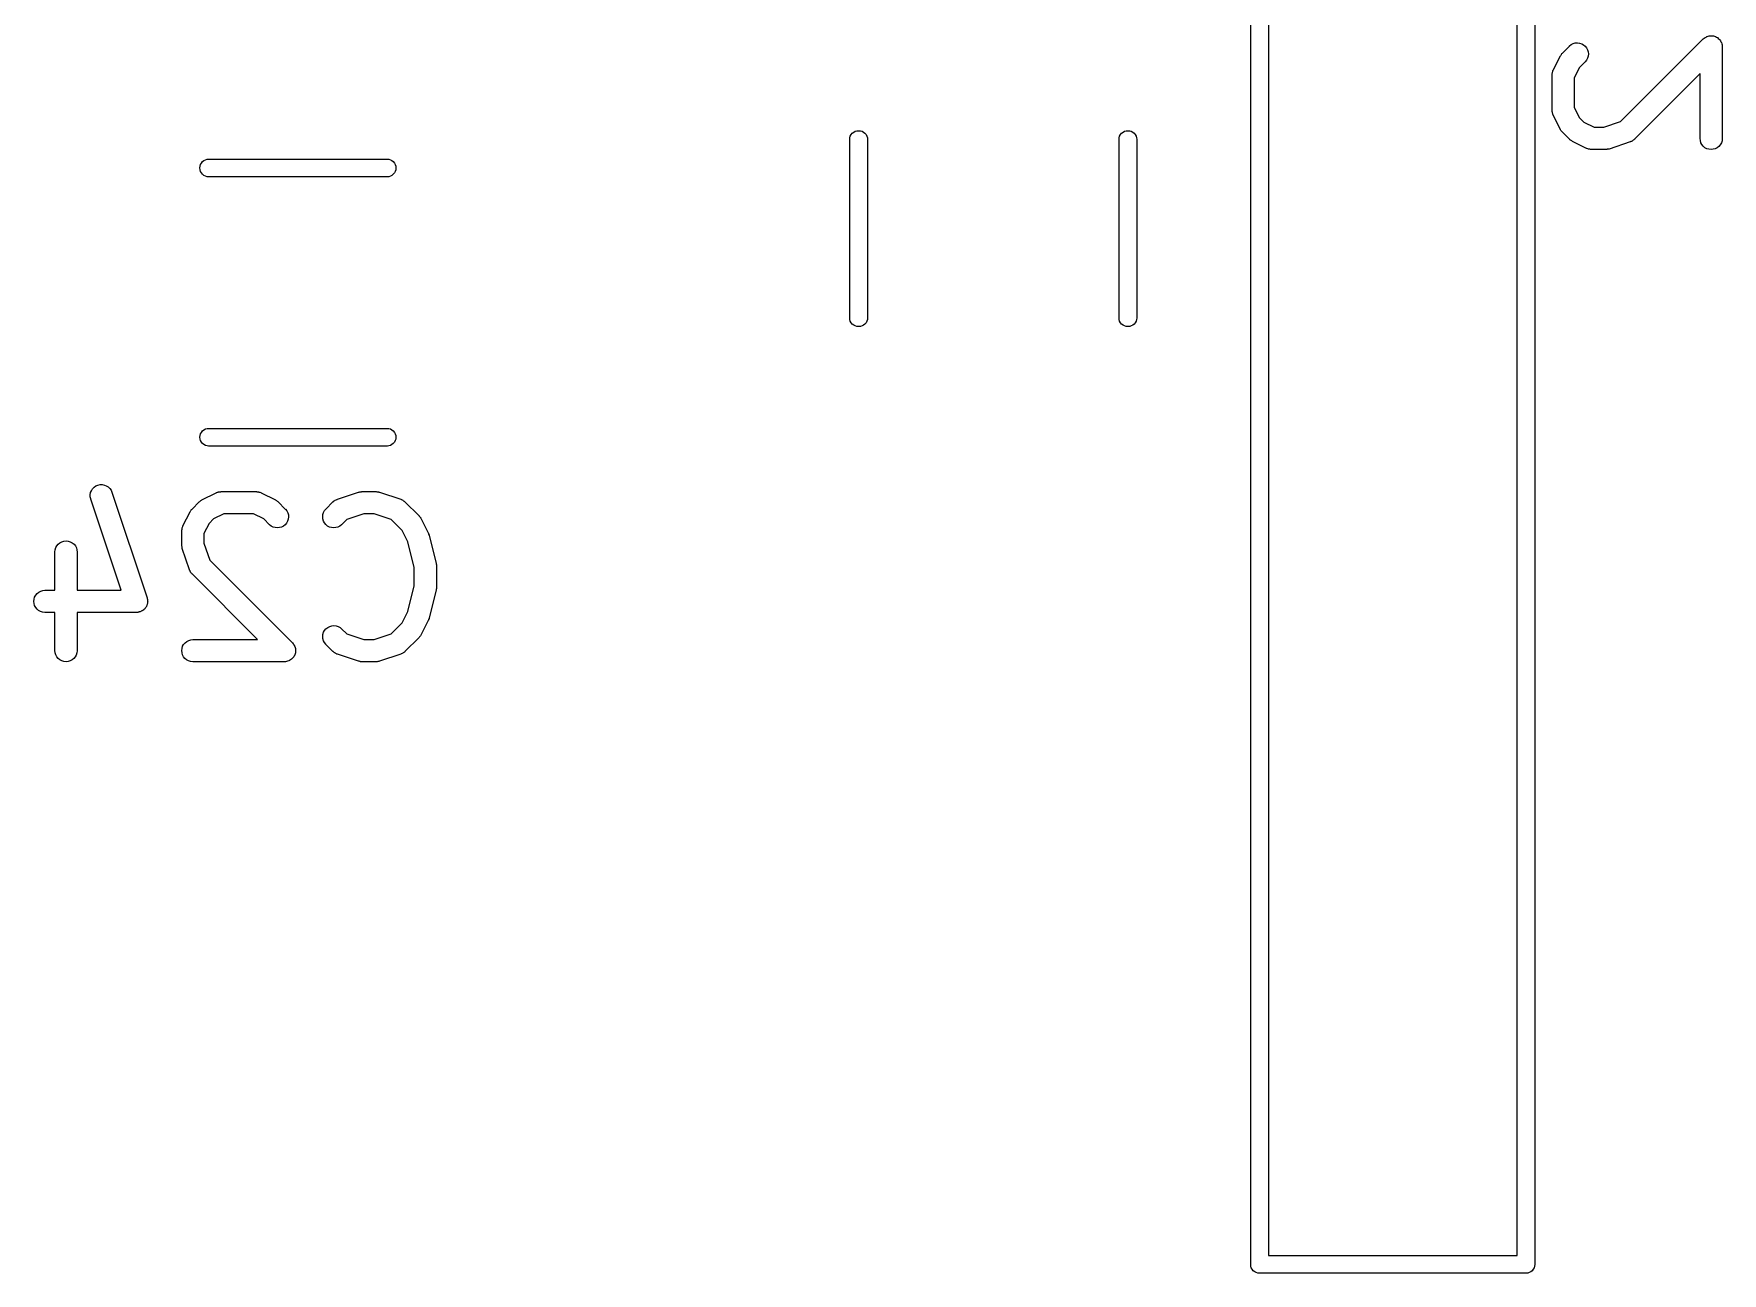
# Model space of a CAD drawing. Extents: x 60.5 to 144.3, y -114.9 to -60.3.
# Drawn here: x 108.81 to 120.23, y -109.46 to -101.08 of the extents above; entities that cross this region are included whole.
import ezdxf

# ---------------------------------------------------------------- set-up
doc = ezdxf.new("R2010")
doc.units = 0
doc.header["$MEASUREMENT"] = 0
doc.layers.add('BLACK', color=7, linetype='CONTINUOUS')

msp = doc.modelspace()

# ---------------------------------------------------------------- linework, layer by layer
at = {"layer": 'BLACK', "linetype": 'CONTINUOUS'}
for p, q in [((117.04, -109.397), (117.04, -94.2029)), ((117.16, -94.26), (117.16, -109.34)), ((118.84, -109.34), (118.84, -94.26)), ((118.96, -94.2029), (118.96, -109.397)), ((120.106, -101.113), (120.111, -101.109)), ((120.111, -101.109), (120.111, -101.109)), ((120.111, -101.109), (120.112, -101.109)), ((120.112, -101.109), (120.118, -101.105)), ((120.118, -101.105), (120.124, -101.102)), ((120.124, -101.102), (120.124, -101.102)), ((120.124, -101.102), (120.125, -101.102)), ((120.125, -101.102), (120.131, -101.1)), ((120.131, -101.1), (120.138, -101.098)), ((120.138, -101.098), (120.138, -101.098)), ((120.138, -101.098), (120.139, -101.098)), ((120.139, -101.098), (120.146, -101.097)), ((120.146, -101.097), (120.153, -101.096)), ((120.153, -101.096), (120.153, -101.096)), ((120.153, -101.096), (120.16, -101.097)), ((120.153, -101.096), (120.153, -101.096)), ((120.16, -101.097), (120.167, -101.098)), ((120.167, -101.098), (120.168, -101.098)), ((120.168, -101.098), (120.168, -101.098)), ((120.168, -101.098), (120.175, -101.1)), ((120.175, -101.1), (120.181, -101.102)), ((120.181, -101.102), (120.182, -101.102)), ((120.182, -101.102), (120.182, -101.102)), ((120.182, -101.102), (120.188, -101.106)), ((120.188, -101.106), (120.194, -101.109)), ((120.194, -101.109), (120.194, -101.109)), ((120.194, -101.109), (120.195, -101.109)), ((120.195, -101.109), (120.2, -101.114)), ((119.138, -101.225), (119.14, -101.223)), ((119.14, -101.223), (119.141, -101.22)), ((119.141, -101.22), (119.144, -101.217)), ((119.144, -101.217), (119.147, -101.214)), ((119.147, -101.214), (119.195, -101.166)), ((119.195, -101.165), (119.207, -101.156)), ((119.195, -101.166), (119.195, -101.165)), ((119.207, -101.156), (119.22, -101.149)), ((119.22, -101.149), (119.234, -101.145)), ((119.234, -101.145), (119.248, -101.144)), ((119.248, -101.144), (119.263, -101.146)), ((119.263, -101.146), (119.277, -101.15)), ((119.277, -101.15), (119.29, -101.157)), ((119.29, -101.157), (119.301, -101.166)), ((119.301, -101.166), (119.31, -101.178)), ((119.31, -101.178), (119.317, -101.191)), ((119.317, -101.191), (119.321, -101.205)), ((119.321, -101.205), (119.323, -101.219)), ((119.323, -101.219), (119.321, -101.234)), ((119.54, -101.677), (120.099, -101.118)), ((120.099, -101.118), (120.1, -101.118)), ((120.1, -101.118), (120.106, -101.113)), ((120.1, -101.118), (120.1, -101.118)), ((120.1, -101.118), (120.1, -101.118)), ((120.1, -101.118), (120.1, -101.118)), ((120.2, -101.114), (120.206, -101.119)), ((120.206, -101.119), (120.206, -101.119)), ((120.206, -101.119), (120.206, -101.119)), ((120.206, -101.119), (120.21, -101.124)), ((120.21, -101.124), (120.215, -101.13)), ((120.215, -101.13), (120.215, -101.13)), ((120.215, -101.13), (120.215, -101.13)), ((120.215, -101.13), (120.218, -101.137)), ((120.218, -101.137), (120.222, -101.143)), ((120.222, -101.143), (120.222, -101.143)), ((120.222, -101.143), (120.222, -101.143)), ((120.222, -101.143), (120.224, -101.15)), ((120.224, -101.15), (120.226, -101.157)), ((120.226, -101.157), (120.226, -101.157)), ((120.226, -101.157), (120.226, -101.157)), ((120.226, -101.157), (120.227, -101.164)), ((120.227, -101.164), (120.227, -101.171)), ((120.227, -101.171), (120.227, -101.79)), ((119.08, -101.342), (119.082, -101.337)), ((119.082, -101.337), (119.083, -101.332)), ((119.083, -101.332), (119.085, -101.33)), ((119.085, -101.328), (119.133, -101.233)), ((119.085, -101.33), (119.085, -101.328)), ((119.133, -101.232), (119.136, -101.229)), ((119.133, -101.233), (119.133, -101.232)), ((119.136, -101.229), (119.138, -101.225)), ((119.262, -101.311), (119.227, -101.38)), ((119.301, -101.272), (119.262, -101.311)), ((119.31, -101.261), (119.301, -101.272)), ((119.317, -101.248), (119.31, -101.261)), ((119.321, -101.234), (119.317, -101.248)), ((119.077, -101.361), (119.078, -101.359)), ((119.077, -101.362), (119.077, -101.361)), ((119.077, -101.6), (119.077, -101.362)), ((119.078, -101.351), (119.079, -101.346)), ((119.078, -101.356), (119.078, -101.351)), ((119.078, -101.359), (119.078, -101.356)), ((119.079, -101.346), (119.08, -101.344)), ((119.08, -101.344), (119.08, -101.342)), ((119.227, -101.38), (119.227, -101.582)), ((120.077, -101.352), (119.634, -101.796)), ((120.077, -101.79), (120.077, -101.352)), ((119.078, -101.602), (119.077, -101.6)), ((119.078, -101.604), (119.078, -101.602)), ((119.078, -101.609), (119.078, -101.604)), ((119.079, -101.615), (119.078, -101.609)), ((119.079, -101.617), (119.079, -101.615)), ((119.08, -101.619), (119.079, -101.617)), ((119.082, -101.624), (119.08, -101.619)), ((119.083, -101.629), (119.082, -101.624)), ((119.084, -101.631), (119.083, -101.629)), ((119.085, -101.633), (119.084, -101.631)), ((119.085, -101.634), (119.085, -101.633)), ((119.133, -101.729), (119.085, -101.634)), ((119.227, -101.582), (119.262, -101.651)), ((119.262, -101.651), (119.292, -101.681)), ((119.426, -101.715), (119.54, -101.677)), ((114.33, -101.795), (114.331, -101.786)), ((114.33, -103.005), (114.33, -101.795)), ((114.331, -101.786), (114.334, -101.775)), ((114.334, -101.775), (114.34, -101.764)), ((114.34, -101.764), (114.347, -101.755)), ((114.347, -101.755), (114.357, -101.748)), ((114.357, -101.748), (114.367, -101.742)), ((114.367, -101.742), (114.378, -101.739)), ((114.378, -101.739), (114.39, -101.738)), ((114.39, -101.738), (114.402, -101.739)), ((114.402, -101.739), (114.413, -101.742)), ((114.413, -101.742), (114.423, -101.748)), ((114.423, -101.748), (114.433, -101.755)), ((114.433, -101.755), (114.44, -101.764)), ((114.44, -101.764), (114.446, -101.775)), ((114.446, -101.775), (114.449, -101.786)), ((114.449, -101.786), (114.45, -101.795)), ((114.45, -101.795), (114.45, -103.005)), ((116.15, -101.795), (116.151, -101.786)), ((116.15, -103.005), (116.15, -101.795)), ((116.151, -101.786), (116.154, -101.775)), ((116.154, -101.775), (116.16, -101.764)), ((116.16, -101.764), (116.167, -101.755)), ((116.167, -101.755), (116.177, -101.748)), ((116.177, -101.748), (116.187, -101.742)), ((116.187, -101.742), (116.198, -101.739)), ((116.198, -101.739), (116.21, -101.738)), ((116.21, -101.738), (116.222, -101.739)), ((116.222, -101.739), (116.233, -101.742)), ((116.233, -101.742), (116.243, -101.748)), ((116.243, -101.748), (116.253, -101.755)), ((116.253, -101.755), (116.26, -101.764)), ((116.26, -101.764), (116.266, -101.775)), ((116.266, -101.775), (116.269, -101.786)), ((116.269, -101.786), (116.27, -101.795)), ((116.27, -101.795), (116.27, -103.005)), ((119.135, -101.732), (119.133, -101.729)), ((119.137, -101.736), (119.135, -101.732)), ((119.139, -101.739), (119.137, -101.736)), ((119.141, -101.741), (119.139, -101.739)), ((119.144, -101.744), (119.141, -101.741)), ((119.146, -101.748), (119.144, -101.744)), ((119.147, -101.748), (119.146, -101.748)), ((119.195, -101.796), (119.147, -101.748)), ((119.292, -101.681), (119.361, -101.715)), ((119.361, -101.715), (119.426, -101.715)), ((120.079, -101.805), (120.077, -101.79)), ((120.227, -101.792), (120.226, -101.806)), ((120.227, -101.79), (120.227, -101.792)), ((119.198, -101.799), (119.195, -101.796)), ((119.201, -101.801), (119.198, -101.799)), ((119.203, -101.803), (119.201, -101.801)), ((119.206, -101.805), (119.203, -101.803)), ((119.21, -101.807), (119.206, -101.805)), ((119.213, -101.809), (119.21, -101.807)), ((119.214, -101.81), (119.213, -101.809)), ((119.309, -101.858), (119.214, -101.81)), ((119.311, -101.858), (119.309, -101.858)), ((119.313, -101.859), (119.311, -101.858)), ((119.318, -101.861), (119.313, -101.859)), ((119.323, -101.863), (119.318, -101.861)), ((119.325, -101.863), (119.323, -101.863)), ((119.327, -101.864), (119.325, -101.863)), ((119.332, -101.864), (119.327, -101.864)), ((119.337, -101.865), (119.332, -101.864)), ((119.34, -101.865), (119.337, -101.865)), ((119.342, -101.865), (119.34, -101.865)), ((119.343, -101.865), (119.342, -101.865)), ((119.438, -101.865), (119.343, -101.865)), ((119.442, -101.865), (119.438, -101.865)), ((119.447, -101.865), (119.442, -101.865)), ((119.45, -101.864), (119.447, -101.865)), ((119.453, -101.864), (119.45, -101.864)), ((119.457, -101.863), (119.453, -101.864)), ((119.461, -101.862), (119.457, -101.863)), ((119.462, -101.862), (119.461, -101.862)), ((119.605, -101.814), (119.462, -101.862)), ((119.607, -101.813), (119.605, -101.814)), ((119.609, -101.812), (119.607, -101.813)), ((119.613, -101.81), (119.609, -101.812)), ((119.618, -101.808), (119.613, -101.81)), ((119.62, -101.807), (119.618, -101.808)), ((119.622, -101.806), (119.62, -101.807)), ((119.626, -101.803), (119.622, -101.806)), ((119.63, -101.8), (119.626, -101.803)), ((119.632, -101.798), (119.63, -101.8)), ((119.633, -101.797), (119.632, -101.798)), ((119.634, -101.796), (119.633, -101.797)), ((120.083, -101.819), (120.079, -101.805)), ((120.09, -101.832), (120.083, -101.819)), ((120.099, -101.843), (120.09, -101.832)), ((120.11, -101.853), (120.099, -101.843)), ((120.123, -101.86), (120.11, -101.853)), ((120.137, -101.864), (120.123, -101.86)), ((120.152, -101.865), (120.137, -101.864)), ((120.166, -101.864), (120.152, -101.865)), ((120.18, -101.86), (120.166, -101.864)), ((120.193, -101.853), (120.18, -101.86)), ((120.205, -101.844), (120.193, -101.853)), ((120.214, -101.833), (120.205, -101.844)), ((120.221, -101.82), (120.214, -101.833)), ((120.226, -101.806), (120.221, -101.82)), ((109.938, -101.99), (109.939, -101.978)), ((109.939, -102.002), (109.938, -101.99)), ((109.939, -101.978), (109.942, -101.967)), ((109.942, -102.013), (109.939, -102.002)), ((109.942, -101.967), (109.948, -101.957)), ((109.948, -102.023), (109.942, -102.013)), ((109.948, -101.957), (109.955, -101.947)), ((109.955, -102.033), (109.948, -102.023)), ((109.955, -101.947), (109.964, -101.94)), ((109.964, -101.94), (109.975, -101.934)), ((109.975, -101.934), (109.986, -101.931)), ((109.986, -101.931), (109.995, -101.93)), ((109.995, -101.93), (111.205, -101.93)), ((111.205, -101.93), (111.214, -101.931)), ((111.214, -101.931), (111.225, -101.934)), ((111.225, -101.934), (111.236, -101.94)), ((111.236, -101.94), (111.245, -101.947)), ((111.245, -101.947), (111.252, -101.957)), ((111.252, -102.023), (111.245, -102.033)), ((111.252, -101.957), (111.258, -101.967)), ((111.258, -102.013), (111.252, -102.023)), ((111.258, -101.967), (111.261, -101.978)), ((111.261, -102.002), (111.258, -102.013)), ((111.261, -101.978), (111.262, -101.99)), ((111.262, -101.99), (111.261, -102.002)), ((109.964, -102.04), (109.955, -102.033)), ((109.975, -102.046), (109.964, -102.04)), ((109.986, -102.049), (109.975, -102.046)), ((109.995, -102.05), (109.986, -102.049)), ((111.205, -102.05), (109.995, -102.05)), ((111.214, -102.049), (111.205, -102.05)), ((111.225, -102.046), (111.214, -102.049)), ((111.236, -102.04), (111.225, -102.046)), ((111.245, -102.033), (111.236, -102.04)), ((114.331, -103.014), (114.33, -103.005)), ((114.334, -103.025), (114.331, -103.014)), ((114.34, -103.036), (114.334, -103.025)), ((114.347, -103.045), (114.34, -103.036)), ((114.357, -103.052), (114.347, -103.045)), ((114.433, -103.045), (114.423, -103.052)), ((114.44, -103.036), (114.433, -103.045)), ((114.446, -103.025), (114.44, -103.036)), ((114.449, -103.014), (114.446, -103.025)), ((114.45, -103.005), (114.449, -103.014)), ((116.151, -103.014), (116.15, -103.005)), ((116.154, -103.025), (116.151, -103.014)), ((116.16, -103.036), (116.154, -103.025)), ((116.167, -103.045), (116.16, -103.036)), ((116.177, -103.052), (116.167, -103.045)), ((116.253, -103.045), (116.243, -103.052)), ((116.26, -103.036), (116.253, -103.045)), ((116.266, -103.025), (116.26, -103.036)), ((116.269, -103.014), (116.266, -103.025)), ((116.27, -103.005), (116.269, -103.014)), ((114.367, -103.058), (114.357, -103.052)), ((114.378, -103.061), (114.367, -103.058)), ((114.39, -103.062), (114.378, -103.061)), ((114.402, -103.061), (114.39, -103.062)), ((114.413, -103.058), (114.402, -103.061)), ((114.423, -103.052), (114.413, -103.058)), ((116.187, -103.058), (116.177, -103.052)), ((116.198, -103.061), (116.187, -103.058)), ((116.21, -103.062), (116.198, -103.061)), ((116.222, -103.061), (116.21, -103.062)), ((116.233, -103.058), (116.222, -103.061)), ((116.243, -103.052), (116.233, -103.058)), ((109.938, -103.81), (109.939, -103.798)), ((109.939, -103.822), (109.938, -103.81)), ((109.939, -103.798), (109.942, -103.787)), ((109.942, -103.833), (109.939, -103.822)), ((109.942, -103.787), (109.948, -103.777)), ((109.948, -103.843), (109.942, -103.833)), ((109.948, -103.777), (109.955, -103.767)), ((109.955, -103.853), (109.948, -103.843)), ((109.955, -103.767), (109.964, -103.76)), ((109.964, -103.76), (109.975, -103.754)), ((109.975, -103.754), (109.986, -103.751)), ((109.986, -103.751), (109.995, -103.75)), ((109.995, -103.75), (111.205, -103.75)), ((111.205, -103.75), (111.214, -103.751)), ((111.214, -103.751), (111.225, -103.754)), ((111.225, -103.754), (111.236, -103.76)), ((111.236, -103.76), (111.245, -103.767)), ((111.245, -103.767), (111.252, -103.777)), ((111.252, -103.843), (111.245, -103.853)), ((111.252, -103.777), (111.258, -103.787)), ((111.258, -103.833), (111.252, -103.843)), ((111.258, -103.787), (111.261, -103.798)), ((111.261, -103.822), (111.258, -103.833)), ((111.261, -103.798), (111.262, -103.81)), ((111.262, -103.81), (111.261, -103.822)), ((109.964, -103.86), (109.955, -103.853)), ((109.975, -103.866), (109.964, -103.86)), ((109.986, -103.869), (109.975, -103.866)), ((109.995, -103.87), (109.986, -103.869)), ((111.205, -103.87), (109.995, -103.87)), ((111.214, -103.869), (111.205, -103.87)), ((111.225, -103.866), (111.214, -103.869)), ((111.236, -103.86), (111.225, -103.866)), ((111.245, -103.853), (111.236, -103.86)), ((109.197, -104.199), (109.199, -104.184)), ((109.199, -104.184), (109.205, -104.171)), ((109.205, -104.171), (109.213, -104.158)), ((109.213, -104.158), (109.223, -104.148)), ((109.223, -104.148), (109.235, -104.139)), ((109.235, -104.139), (109.248, -104.133)), ((109.248, -104.133), (109.263, -104.13)), ((109.263, -104.13), (109.277, -104.13)), ((109.277, -104.13), (109.292, -104.133)), ((109.292, -104.133), (109.305, -104.138)), ((109.305, -104.138), (109.318, -104.146)), ((109.318, -104.146), (109.328, -104.156)), ((109.328, -104.156), (109.337, -104.168)), ((109.337, -104.168), (109.343, -104.181)), ((109.343, -104.181), (109.581, -104.895)), ((109.952, -104.233), (110.047, -104.185)), ((110.047, -104.185), (110.048, -104.185)), ((110.048, -104.185), (110.05, -104.184)), ((110.05, -104.184), (110.052, -104.183)), ((110.052, -104.183), (110.057, -104.182)), ((110.057, -104.182), (110.062, -104.18)), ((110.062, -104.18), (110.064, -104.179)), ((110.064, -104.179), (110.066, -104.179)), ((110.066, -104.179), (110.071, -104.178)), ((110.071, -104.178), (110.077, -104.178)), ((110.077, -104.178), (110.079, -104.178)), ((110.079, -104.178), (110.081, -104.177)), ((110.081, -104.177), (110.319, -104.177)), ((110.319, -104.177), (110.32, -104.177)), ((110.32, -104.177), (110.322, -104.178)), ((110.322, -104.178), (110.324, -104.178)), ((110.324, -104.178), (110.33, -104.178)), ((110.33, -104.178), (110.335, -104.179)), ((110.335, -104.179), (110.337, -104.18)), ((110.337, -104.18), (110.339, -104.18)), ((110.339, -104.18), (110.344, -104.182)), ((110.344, -104.182), (110.349, -104.183)), ((110.349, -104.183), (110.351, -104.185)), ((110.351, -104.185), (110.353, -104.185)), ((110.353, -104.185), (110.448, -104.233)), ((110.867, -104.229), (111.01, -104.181)), ((111.01, -104.181), (111.011, -104.181)), ((111.011, -104.181), (111.015, -104.18)), ((111.015, -104.18), (111.019, -104.179)), ((111.019, -104.179), (111.022, -104.179)), ((111.022, -104.179), (111.025, -104.178)), ((111.025, -104.178), (111.029, -104.178)), ((111.029, -104.178), (111.033, -104.177)), ((111.033, -104.177), (111.129, -104.177)), ((111.129, -104.177), (111.13, -104.177)), ((111.13, -104.177), (111.134, -104.178)), ((111.134, -104.178), (111.138, -104.178)), ((111.138, -104.178), (111.141, -104.179)), ((111.141, -104.179), (111.144, -104.179)), ((111.144, -104.179), (111.148, -104.18)), ((111.148, -104.18), (111.152, -104.181)), ((111.152, -104.181), (111.295, -104.229)), ((109.197, -104.213), (109.197, -104.199)), ((109.2, -104.227), (109.197, -104.213)), ((109.2, -104.228), (109.2, -104.227)), ((109.405, -104.844), (109.2, -104.228)), ((109.876, -104.306), (109.878, -104.303)), ((109.878, -104.303), (109.879, -104.301)), ((109.879, -104.301), (109.882, -104.298)), ((109.882, -104.298), (109.885, -104.295)), ((109.885, -104.295), (109.933, -104.247)), ((109.933, -104.246), (109.937, -104.244)), ((109.933, -104.247), (109.933, -104.246)), ((109.937, -104.244), (109.94, -104.241)), ((109.94, -104.241), (109.942, -104.239)), ((109.942, -104.239), (109.945, -104.237)), ((109.945, -104.237), (109.949, -104.235)), ((109.949, -104.235), (109.952, -104.233)), ((110.448, -104.233), (110.449, -104.233)), ((110.449, -104.233), (110.452, -104.236)), ((110.452, -104.236), (110.456, -104.238)), ((110.456, -104.238), (110.458, -104.24)), ((110.458, -104.24), (110.461, -104.241)), ((110.461, -104.241), (110.464, -104.244)), ((110.464, -104.244), (110.467, -104.247)), ((110.467, -104.247), (110.515, -104.295)), ((110.515, -104.295), (110.516, -104.295)), ((110.516, -104.295), (110.525, -104.307)), ((110.781, -104.306), (110.79, -104.295)), ((110.79, -104.295), (110.837, -104.247)), ((110.837, -104.247), (110.838, -104.246)), ((110.838, -104.246), (110.84, -104.245)), ((110.84, -104.245), (110.841, -104.243)), ((110.841, -104.243), (110.846, -104.24)), ((110.846, -104.24), (110.85, -104.237)), ((110.85, -104.237), (110.852, -104.236)), ((110.852, -104.236), (110.853, -104.235)), ((110.853, -104.235), (110.858, -104.233)), ((110.858, -104.233), (110.863, -104.23)), ((110.863, -104.23), (110.865, -104.23)), ((110.865, -104.23), (110.867, -104.229)), ((111.295, -104.229), (111.296, -104.229)), ((111.296, -104.229), (111.298, -104.23)), ((111.298, -104.23), (111.3, -104.231)), ((111.3, -104.231), (111.305, -104.233)), ((111.305, -104.233), (111.309, -104.235)), ((111.309, -104.235), (111.311, -104.237)), ((111.311, -104.237), (111.313, -104.238)), ((111.313, -104.238), (111.317, -104.241)), ((111.317, -104.241), (111.321, -104.244)), ((111.321, -104.244), (111.323, -104.246)), ((111.323, -104.246), (111.324, -104.247)), ((111.324, -104.247), (111.42, -104.342)), ((109.818, -104.423), (109.82, -104.418)), ((109.82, -104.418), (109.822, -104.413)), ((109.822, -104.413), (109.823, -104.411)), ((109.823, -104.409), (109.871, -104.314)), ((109.823, -104.411), (109.823, -104.409)), ((109.871, -104.313), (109.874, -104.31)), ((109.871, -104.314), (109.871, -104.313)), ((109.874, -104.31), (109.876, -104.306)), ((110, -104.392), (109.965, -104.461)), ((110.03, -104.362), (110, -104.392)), ((110.099, -104.327), (110.03, -104.362)), ((110.301, -104.327), (110.099, -104.327)), ((110.37, -104.362), (110.301, -104.327)), ((110.409, -104.401), (110.37, -104.362)), ((110.42, -104.41), (110.409, -104.401)), ((110.433, -104.417), (110.42, -104.41)), ((110.447, -104.421), (110.433, -104.417)), ((110.49, -104.417), (110.476, -104.421)), ((110.503, -104.41), (110.49, -104.417)), ((110.515, -104.401), (110.503, -104.41)), ((110.524, -104.39), (110.515, -104.401)), ((110.531, -104.377), (110.524, -104.39)), ((110.525, -104.307), (110.532, -104.32)), ((110.535, -104.363), (110.531, -104.377)), ((110.532, -104.32), (110.536, -104.334)), ((110.537, -104.348), (110.535, -104.363)), ((110.536, -104.334), (110.537, -104.348)), ((110.768, -104.347), (110.769, -104.333)), ((110.769, -104.362), (110.768, -104.347)), ((110.769, -104.333), (110.774, -104.319)), ((110.773, -104.376), (110.769, -104.362)), ((110.78, -104.389), (110.773, -104.376)), ((110.774, -104.319), (110.781, -104.306)), ((110.789, -104.4), (110.78, -104.389)), ((110.801, -104.41), (110.789, -104.4)), ((110.814, -104.417), (110.801, -104.41)), ((110.828, -104.421), (110.814, -104.417)), ((110.871, -104.417), (110.857, -104.421)), ((110.884, -104.411), (110.871, -104.417)), ((110.895, -104.401), (110.884, -104.411)), ((110.896, -104.401), (110.895, -104.401)), ((110.931, -104.366), (110.896, -104.401)), ((111.046, -104.327), (110.931, -104.366)), ((111.116, -104.327), (111.046, -104.327)), ((111.231, -104.366), (111.116, -104.327)), ((111.305, -104.44), (111.231, -104.366)), ((111.42, -104.342), (111.42, -104.343)), ((111.42, -104.343), (111.423, -104.346)), ((111.423, -104.346), (111.426, -104.349)), ((111.426, -104.349), (111.428, -104.352)), ((111.428, -104.352), (111.43, -104.354)), ((111.43, -104.354), (111.432, -104.358)), ((111.432, -104.358), (111.434, -104.362)), ((111.434, -104.362), (111.481, -104.457)), ((108.971, -104.543), (108.981, -104.532)), ((108.981, -104.532), (108.992, -104.523)), ((108.992, -104.523), (109.005, -104.516)), ((109.005, -104.516), (109.019, -104.512)), ((109.019, -104.512), (109.034, -104.511)), ((109.034, -104.511), (109.048, -104.512)), ((109.048, -104.512), (109.062, -104.517)), ((109.062, -104.517), (109.075, -104.524)), ((109.075, -104.524), (109.087, -104.533)), ((109.087, -104.533), (109.096, -104.544)), ((109.815, -104.442), (109.816, -104.44)), ((109.815, -104.443), (109.815, -104.442)), ((109.815, -104.538), (109.815, -104.443)), ((109.816, -104.437), (109.817, -104.432)), ((109.816, -104.44), (109.816, -104.437)), ((109.817, -104.427), (109.818, -104.425)), ((109.817, -104.432), (109.817, -104.427)), ((109.818, -104.425), (109.818, -104.423)), ((109.965, -104.461), (109.965, -104.526)), ((109.965, -104.526), (110.004, -104.64)), ((110.462, -104.423), (110.447, -104.421)), ((110.476, -104.421), (110.462, -104.423)), ((110.842, -104.423), (110.828, -104.421)), ((110.857, -104.421), (110.842, -104.423)), ((111.344, -104.517), (111.305, -104.44)), ((111.387, -104.69), (111.344, -104.517)), ((111.481, -104.457), (111.482, -104.458)), ((111.482, -104.458), (111.482, -104.458)), ((111.482, -104.458), (111.482, -104.458)), ((111.482, -104.458), (111.484, -104.465)), ((111.484, -104.465), (111.487, -104.472)), ((111.487, -104.472), (111.487, -104.472)), ((111.487, -104.472), (111.487, -104.472)), ((111.487, -104.472), (111.535, -104.663)), ((108.958, -104.585), (108.96, -104.57)), ((108.958, -104.586), (108.958, -104.585)), ((108.958, -104.844), (108.958, -104.586)), ((108.96, -104.57), (108.964, -104.556)), ((108.964, -104.556), (108.971, -104.543)), ((109.096, -104.544), (109.103, -104.557)), ((109.103, -104.557), (109.107, -104.571)), ((109.107, -104.571), (109.108, -104.586)), ((109.108, -104.586), (109.108, -104.844)), ((109.816, -104.542), (109.815, -104.538)), ((109.816, -104.547), (109.816, -104.542)), ((109.817, -104.55), (109.816, -104.547)), ((109.817, -104.553), (109.817, -104.55)), ((109.818, -104.557), (109.817, -104.553)), ((109.819, -104.561), (109.818, -104.557)), ((109.819, -104.562), (109.819, -104.561)), ((109.867, -104.705), (109.819, -104.562)), ((110.004, -104.64), (110.563, -105.199)), ((109.868, -104.707), (109.867, -104.705)), ((109.868, -104.709), (109.868, -104.707)), ((109.871, -104.713), (109.868, -104.709)), ((109.873, -104.718), (109.871, -104.713)), ((109.874, -104.72), (109.873, -104.718)), ((109.875, -104.722), (109.874, -104.72)), ((109.878, -104.726), (109.875, -104.722)), ((109.881, -104.73), (109.878, -104.726)), ((109.883, -104.732), (109.881, -104.73)), ((109.884, -104.733), (109.883, -104.732)), ((109.885, -104.734), (109.884, -104.733)), ((110.328, -105.177), (109.885, -104.734)), ((111.387, -104.815), (111.387, -104.69)), ((111.535, -104.663), (111.535, -104.664)), ((111.535, -104.664), (111.535, -104.665)), ((111.535, -104.665), (111.535, -104.666)), ((111.535, -104.666), (111.536, -104.672)), ((111.536, -104.672), (111.537, -104.678)), ((111.537, -104.678), (111.537, -104.68)), ((111.537, -104.68), (111.537, -104.681)), ((111.537, -104.681), (111.537, -104.824)), ((108.828, -104.877), (108.838, -104.866)), ((108.838, -104.866), (108.849, -104.857)), ((108.849, -104.857), (108.862, -104.85)), ((108.862, -104.85), (108.876, -104.845)), ((108.876, -104.845), (108.89, -104.844)), ((108.89, -104.844), (108.958, -104.844)), ((109.108, -104.844), (109.405, -104.844)), ((111.344, -104.988), (111.387, -104.815)), ((111.535, -104.842), (111.487, -105.032)), ((111.536, -104.833), (111.535, -104.839)), ((111.535, -104.839), (111.535, -104.841)), ((111.535, -104.841), (111.535, -104.842)), ((111.537, -104.828), (111.536, -104.833)), ((111.537, -104.824), (111.537, -104.825)), ((111.537, -104.825), (111.537, -104.826)), ((111.537, -104.826), (111.537, -104.828)), ((108.815, -104.919), (108.817, -104.904)), ((108.817, -104.933), (108.815, -104.919)), ((108.817, -104.904), (108.821, -104.89)), ((108.821, -104.947), (108.817, -104.933)), ((108.821, -104.89), (108.828, -104.877)), ((108.828, -104.96), (108.821, -104.947)), ((108.837, -104.972), (108.828, -104.96)), ((108.848, -104.981), (108.837, -104.972)), ((108.861, -104.988), (108.848, -104.981)), ((108.875, -104.992), (108.861, -104.988)), ((109.533, -104.99), (109.528, -104.991)), ((109.535, -104.989), (109.533, -104.99)), ((109.538, -104.988), (109.535, -104.989)), ((109.542, -104.986), (109.538, -104.988)), ((109.546, -104.984), (109.542, -104.986)), ((109.549, -104.983), (109.546, -104.984)), ((109.551, -104.982), (109.549, -104.983)), ((109.554, -104.979), (109.551, -104.982)), ((109.558, -104.976), (109.554, -104.979)), ((109.56, -104.974), (109.558, -104.976)), ((109.562, -104.972), (109.56, -104.974)), ((109.565, -104.969), (109.562, -104.972)), ((109.568, -104.966), (109.565, -104.969)), ((109.57, -104.963), (109.568, -104.966)), ((109.572, -104.961), (109.57, -104.963)), ((109.574, -104.957), (109.572, -104.961)), ((109.576, -104.953), (109.574, -104.957)), ((109.577, -104.951), (109.576, -104.953)), ((109.579, -104.948), (109.577, -104.951)), ((109.58, -104.944), (109.579, -104.948)), ((109.582, -104.94), (109.58, -104.944)), ((109.581, -104.895), (109.581, -104.896)), ((109.581, -104.896), (109.582, -104.901)), ((109.582, -104.901), (109.583, -104.905)), ((109.583, -104.934), (109.582, -104.937)), ((109.582, -104.937), (109.582, -104.94)), ((109.583, -104.905), (109.583, -104.908)), ((109.583, -104.908), (109.584, -104.911)), ((109.584, -104.925), (109.583, -104.93)), ((109.583, -104.93), (109.583, -104.934)), ((109.584, -104.911), (109.584, -104.915)), ((109.584, -104.915), (109.585, -104.92)), ((109.585, -104.92), (109.584, -104.922)), ((109.584, -104.922), (109.584, -104.925)), ((111.305, -105.065), (111.344, -104.988)), ((108.889, -104.994), (108.875, -104.992)), ((108.89, -104.994), (108.889, -104.994)), ((108.958, -104.994), (108.89, -104.994)), ((108.958, -105.252), (108.958, -104.994)), ((109.51, -104.994), (109.108, -104.994)), ((109.108, -104.994), (109.108, -105.252)), ((109.514, -104.994), (109.51, -104.994)), ((109.518, -104.994), (109.514, -104.994)), ((109.521, -104.993), (109.518, -104.994)), ((109.524, -104.993), (109.521, -104.993)), ((109.528, -104.991), (109.524, -104.993)), ((110.781, -105.115), (110.79, -105.104)), ((110.79, -105.104), (110.802, -105.095)), ((110.802, -105.095), (110.815, -105.088)), ((110.815, -105.088), (110.829, -105.084)), ((110.829, -105.084), (110.843, -105.082)), ((110.843, -105.082), (110.858, -105.084)), ((110.858, -105.084), (110.872, -105.088)), ((110.872, -105.088), (110.885, -105.095)), ((110.885, -105.095), (110.896, -105.104)), ((110.896, -105.104), (110.931, -105.139)), ((111.231, -105.139), (111.305, -105.065)), ((111.481, -105.048), (111.434, -105.143)), ((111.482, -105.047), (111.481, -105.048)), ((111.481, -105.048), (111.481, -105.048)), ((111.484, -105.041), (111.482, -105.047)), ((111.487, -105.034), (111.484, -105.041)), ((111.487, -105.032), (111.487, -105.033)), ((111.487, -105.033), (111.487, -105.034)), ((111.487, -105.034), (111.487, -105.034)), ((109.821, -105.223), (109.828, -105.21)), ((109.828, -105.21), (109.838, -105.199)), ((109.838, -105.199), (109.849, -105.19)), ((109.849, -105.19), (109.862, -105.183)), ((109.862, -105.183), (109.876, -105.179)), ((109.876, -105.179), (109.89, -105.177)), ((109.89, -105.177), (110.328, -105.177)), ((110.563, -105.199), (110.563, -105.2)), ((110.563, -105.2), (110.563, -105.2)), ((110.563, -105.2), (110.563, -105.2)), ((110.563, -105.2), (110.563, -105.2)), ((110.563, -105.2), (110.568, -105.206)), ((110.568, -105.206), (110.572, -105.211)), ((110.572, -105.211), (110.572, -105.211)), ((110.572, -105.211), (110.572, -105.212)), ((110.572, -105.212), (110.576, -105.218)), ((110.576, -105.218), (110.579, -105.224)), ((110.768, -105.156), (110.769, -105.142)), ((110.769, -105.171), (110.768, -105.156)), ((110.769, -105.142), (110.774, -105.128)), ((110.773, -105.185), (110.769, -105.171)), ((110.78, -105.198), (110.773, -105.185)), ((110.774, -105.128), (110.781, -105.115)), ((110.789, -105.209), (110.78, -105.198)), ((110.79, -105.21), (110.789, -105.209)), ((110.837, -105.258), (110.79, -105.21)), ((110.931, -105.139), (111.046, -105.177)), ((111.046, -105.177), (111.116, -105.177)), ((111.116, -105.177), (111.231, -105.139)), ((111.42, -105.163), (111.324, -105.258)), ((111.422, -105.159), (111.42, -105.163)), ((111.425, -105.156), (111.422, -105.159)), ((111.427, -105.154), (111.425, -105.156)), ((111.429, -105.151), (111.427, -105.154)), ((111.431, -105.148), (111.429, -105.151)), ((111.433, -105.144), (111.431, -105.148)), ((111.434, -105.143), (111.433, -105.144)), ((108.96, -105.267), (108.958, -105.252)), ((108.964, -105.281), (108.96, -105.267)), ((108.971, -105.294), (108.964, -105.281)), ((108.98, -105.305), (108.971, -105.294)), ((108.991, -105.315), (108.98, -105.305)), ((109.004, -105.322), (108.991, -105.315)), ((109.018, -105.326), (109.004, -105.322)), ((109.033, -105.327), (109.018, -105.326)), ((109.047, -105.326), (109.033, -105.327)), ((109.061, -105.322), (109.047, -105.326)), ((109.074, -105.315), (109.061, -105.322)), ((109.086, -105.306), (109.074, -105.315)), ((109.095, -105.295), (109.086, -105.306)), ((109.102, -105.282), (109.095, -105.295)), ((109.107, -105.268), (109.102, -105.282)), ((109.108, -105.253), (109.107, -105.268)), ((109.108, -105.252), (109.108, -105.253)), ((109.815, -105.252), (109.817, -105.237)), ((109.817, -105.266), (109.815, -105.252)), ((109.817, -105.237), (109.821, -105.223)), ((109.821, -105.28), (109.817, -105.266)), ((109.828, -105.293), (109.821, -105.28)), ((109.837, -105.305), (109.828, -105.293)), ((109.848, -105.314), (109.837, -105.305)), ((109.861, -105.321), (109.848, -105.314)), ((109.875, -105.326), (109.861, -105.321)), ((109.889, -105.327), (109.875, -105.326)), ((109.89, -105.327), (109.889, -105.327)), ((110.51, -105.327), (109.89, -105.327)), ((110.517, -105.327), (110.51, -105.327)), ((110.524, -105.326), (110.517, -105.327)), ((110.531, -105.324), (110.524, -105.326)), ((110.524, -105.326), (110.524, -105.326)), ((110.524, -105.326), (110.524, -105.326)), ((110.538, -105.322), (110.531, -105.324)), ((110.544, -105.318), (110.538, -105.322)), ((110.538, -105.322), (110.538, -105.322)), ((110.538, -105.322), (110.538, -105.322)), ((110.551, -105.315), (110.544, -105.318)), ((110.557, -105.31), (110.551, -105.315)), ((110.551, -105.315), (110.551, -105.315)), ((110.551, -105.315), (110.551, -105.315)), ((110.562, -105.306), (110.557, -105.31)), ((110.567, -105.3), (110.562, -105.306)), ((110.562, -105.306), (110.562, -105.306)), ((110.562, -105.306), (110.562, -105.306)), ((110.572, -105.295), (110.567, -105.3)), ((110.575, -105.288), (110.572, -105.294)), ((110.572, -105.294), (110.572, -105.294)), ((110.572, -105.294), (110.572, -105.295)), ((110.579, -105.282), (110.575, -105.288)), ((110.579, -105.224), (110.579, -105.224)), ((110.579, -105.224), (110.579, -105.225)), ((110.579, -105.225), (110.581, -105.231)), ((110.581, -105.274), (110.579, -105.281)), ((110.579, -105.281), (110.579, -105.282)), ((110.579, -105.282), (110.579, -105.282)), ((110.581, -105.231), (110.583, -105.238)), ((110.583, -105.268), (110.581, -105.274)), ((110.583, -105.238), (110.583, -105.238)), ((110.583, -105.238), (110.583, -105.239)), ((110.583, -105.239), (110.584, -105.246)), ((110.584, -105.26), (110.583, -105.267)), ((110.583, -105.267), (110.583, -105.268)), ((110.583, -105.268), (110.583, -105.268)), ((110.584, -105.246), (110.585, -105.253)), ((110.585, -105.253), (110.584, -105.26)), ((110.585, -105.253), (110.585, -105.253)), ((110.585, -105.253), (110.585, -105.253)), ((110.839, -105.259), (110.837, -105.258)), ((110.841, -105.261), (110.839, -105.259)), ((110.845, -105.264), (110.841, -105.261)), ((110.849, -105.267), (110.845, -105.264)), ((110.851, -105.268), (110.849, -105.267)), ((110.852, -105.269), (110.851, -105.268)), ((110.857, -105.272), (110.852, -105.269)), ((110.862, -105.274), (110.857, -105.272)), ((110.864, -105.275), (110.862, -105.274)), ((110.866, -105.276), (110.864, -105.275)), ((110.867, -105.276), (110.866, -105.276)), ((111.01, -105.324), (110.867, -105.276)), ((111.014, -105.324), (111.01, -105.324)), ((111.018, -105.326), (111.014, -105.324)), ((111.021, -105.326), (111.018, -105.326)), ((111.024, -105.327), (111.021, -105.326)), ((111.028, -105.327), (111.024, -105.327)), ((111.032, -105.327), (111.028, -105.327)), ((111.033, -105.327), (111.032, -105.327)), ((111.129, -105.327), (111.033, -105.327)), ((111.133, -105.327), (111.129, -105.327)), ((111.137, -105.327), (111.133, -105.327)), ((111.14, -105.326), (111.137, -105.327)), ((111.143, -105.326), (111.14, -105.326)), ((111.147, -105.325), (111.143, -105.326)), ((111.151, -105.324), (111.147, -105.325)), ((111.152, -105.324), (111.151, -105.324)), ((111.295, -105.276), (111.152, -105.324)), ((111.297, -105.275), (111.295, -105.276)), ((111.299, -105.274), (111.297, -105.275)), ((111.304, -105.272), (111.299, -105.274)), ((111.309, -105.27), (111.304, -105.272)), ((111.31, -105.269), (111.309, -105.27)), ((111.312, -105.268), (111.31, -105.269)), ((111.316, -105.264), (111.312, -105.268)), ((111.32, -105.262), (111.316, -105.264)), ((111.322, -105.26), (111.32, -105.262)), ((111.324, -105.259), (111.322, -105.26)), ((111.324, -105.258), (111.324, -105.259)), ((117.04, -109.4), (117.04, -109.397)), ((117.041, -109.412), (117.04, -109.4)), ((117.044, -109.423), (117.041, -109.412)), ((117.05, -109.433), (117.044, -109.423)), ((117.057, -109.443), (117.05, -109.433)), ((117.16, -109.34), (118.84, -109.34)), ((118.95, -109.433), (118.943, -109.443)), ((118.956, -109.423), (118.95, -109.433)), ((118.959, -109.412), (118.956, -109.423)), ((118.96, -109.4), (118.959, -109.412)), ((118.96, -109.397), (118.96, -109.4)), ((117.067, -109.45), (117.057, -109.443)), ((117.077, -109.456), (117.067, -109.45)), ((117.088, -109.459), (117.077, -109.456)), ((117.097, -109.46), (117.088, -109.459)), ((117.1, -109.46), (117.097, -109.46)), ((117.097, -109.46), (117.097, -109.46)), ((117.103, -109.46), (117.1, -109.46)), ((118.897, -109.46), (117.103, -109.46)), ((118.9, -109.46), (118.897, -109.46)), ((118.903, -109.46), (118.9, -109.46)), ((118.912, -109.459), (118.903, -109.46)), ((118.903, -109.46), (118.903, -109.46)), ((118.923, -109.456), (118.912, -109.459)), ((118.933, -109.45), (118.923, -109.456)), ((118.943, -109.443), (118.933, -109.45))]:
    msp.add_line(p, q, dxfattribs=at)

doc.saveas('drawing.dxf')
